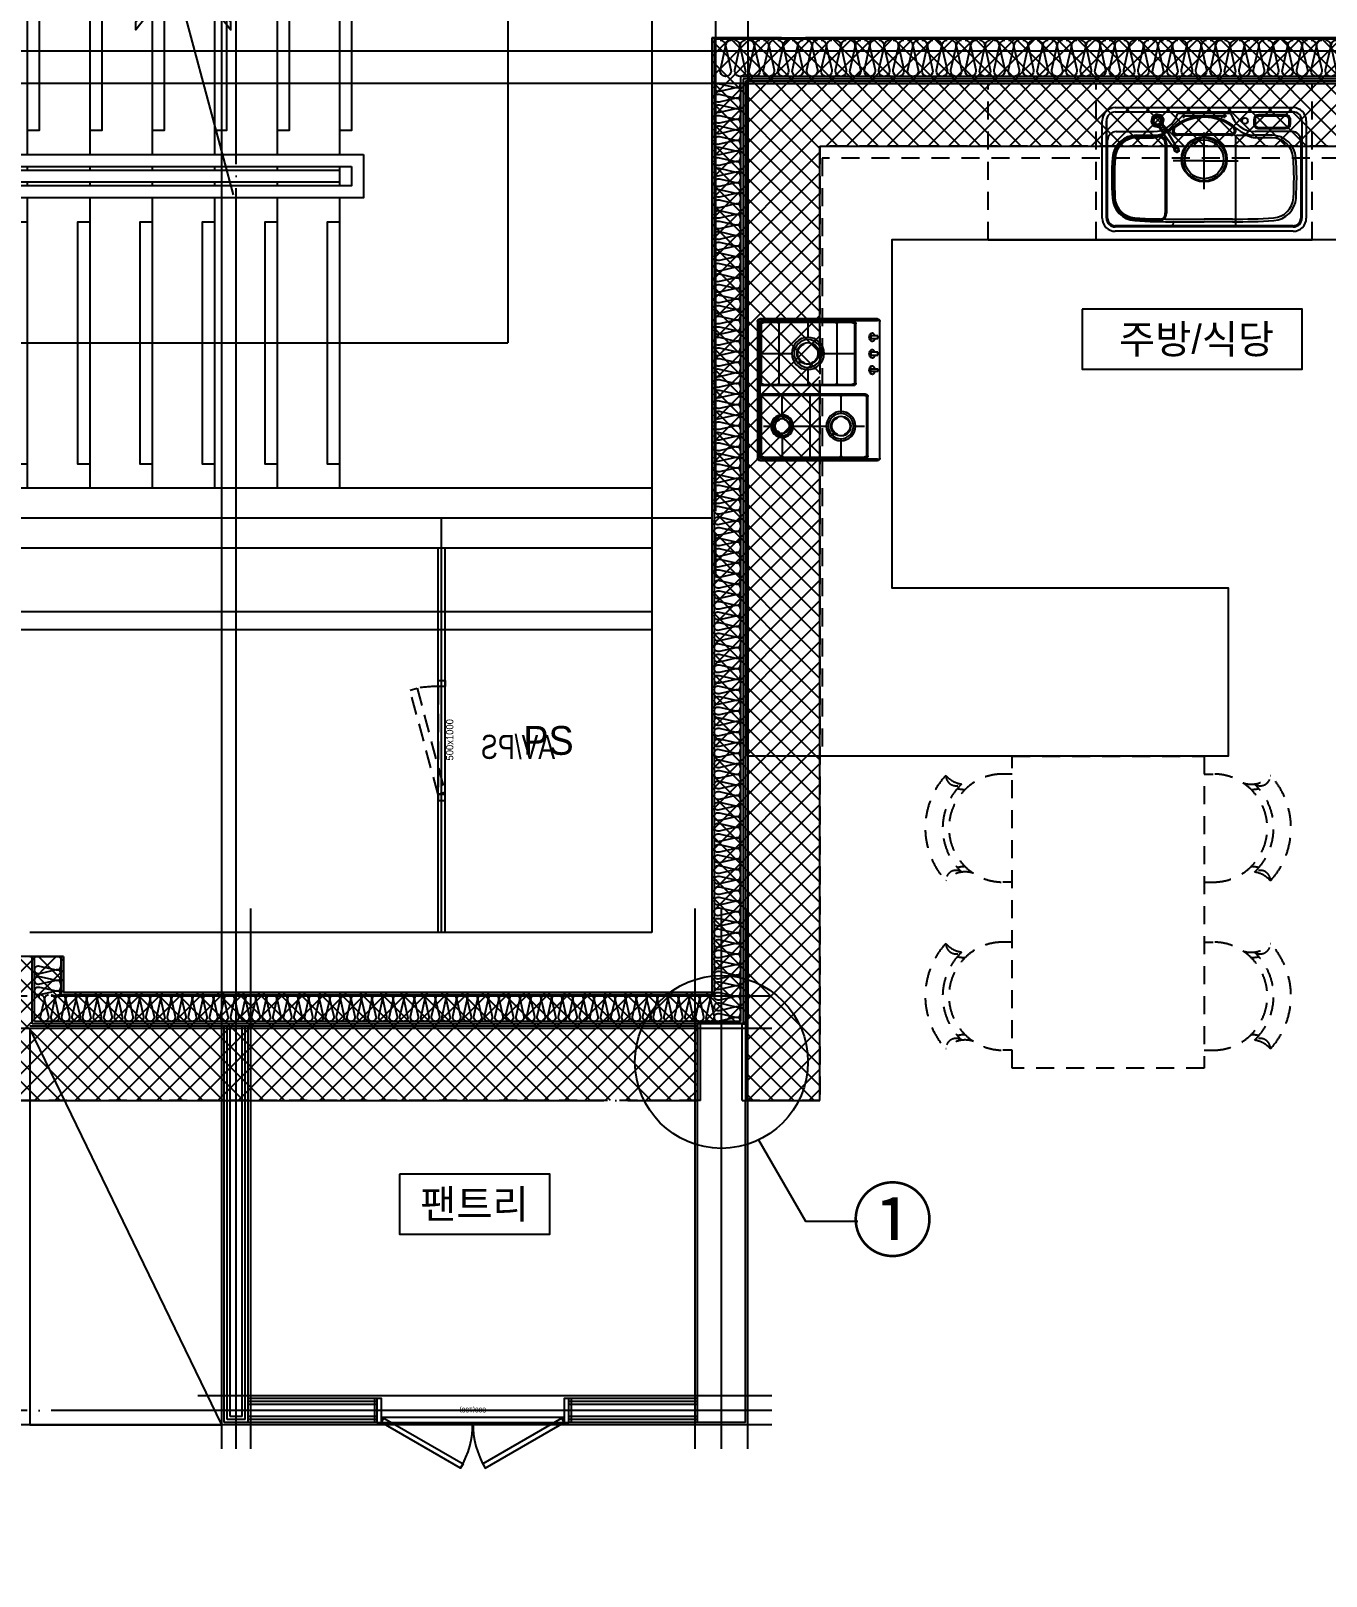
# Model space of a CAD drawing. Header units: millimetres. Extents: x -24416 to 92204, y -190080 to 23760.
# Drawn here: x 58777 to 64170, y -61474 to -55039 of the extents above; entities that cross this region are included whole.
import ezdxf
from ezdxf.enums import TextEntityAlignment as Align
from ezdxf.xclip import XClip

# ---------------------------------------------------------------- set-up
doc = ezdxf.new("R2010")
doc.units = ezdxf.units.MM
doc.header["$LTSCALE"] = 50
doc.header["$XCLIPFRAME"] = 0
for name, pattern in [('-HID', [2.5, 1.5, -1]), ('AUDIT_D_220706163347-0', [0]), ('CEN', [62, 60, -1, 0, -1]), ('HD', [2.5, 1.5, -1]), ('HID', [2.5, 1.5, -1]), ('U-84B(확장)$0$HD', [2.5, 1.5, -1]), ('xr-101_102동-2F$0$HID', [2.3, 1.5, -0.8])]:
    doc.linetypes.add(name, pattern=pattern)
doc.layers.get('defpoints').update_dxf_attribs({"color": 139})
for name, color, linetype in [('A-STEEL', 4, 'Continuous'), ('AA-XXXX-TEXT#LEV', 3, 'Continuous'), ('AA-단열-바닥-욕실', 30, 'Continuous'), ('ARDM', 7, 'Continuous'), ('CEN_CON', 1, 'CEN'), ('CEN_WALL', 12, 'CEN'), ('CONC', 2, 'Continuous'), ('dan1', 7, 'HID'), ('DOOR', 4, 'Continuous'), ('F-FUR-설치', 6, 'Continuous'), ('FUR', 4, 'Continuous'), ('FUR_가구', 8, 'HD'), ('FUR_가전', 8, 'HID'), ('HAT', 9, 'Continuous'), ('INS', 252, 'Continuous'), ('ROM', 7, 'AUDIT_D_220706163347-0'), ('STAIR', 4, 'Continuous'), ('TEXT', 3, 'Continuous'), ('U-84B(확장)$0$FUR_가구', 8, 'U-84B(확장)$0$HD'), ('WAL_DRY', 7, 'Continuous'), ('xr-101_102동-2F$0$AA-DWXM-DOOR(PS점검구)', 4, 'xr-101_102동-2F$0$HID'), ('논슬립', 251, 'Continuous'), ('실명', 3, 'AUDIT_D_220706163347-0'), ('실명박스', 7, 'AUDIT_D_220706163347-0')]:
    doc.layers.add(name, color=color, linetype=linetype)
for name, color, linetype, plot in [('AA-CEN', 1, 'CEN', False), ('AA-XXXX-MC', 153, 'AUDIT_D_220706163347-0', False), ('Def-PrintX', 147, 'Continuous', False), ('MC', 135, 'Continuous', False), ('X - 단위세대$0$0_임시', 134, 'Continuous', False), ('xr-101_102동-2F$0$DEFPOINT', 231, 'Continuous', False)]:
    doc.layers.add(name, color=color, linetype=linetype, plot=plot)
doc.styles.add('HAUD01', font='Dotum.ttf')
doc.styles.add('HAUD02', font='Dotum.ttf', dxfattribs={"width": 0.8})
doc.styles.add('xr-101_102동-2F$0$HAUD01', font='Dotum.ttf')
doc.styles.add('돋움', font='Dotum.ttf')

# ---------------------------------------------------------------- blocks, each defined once
blk = doc.blocks.new('insul1')
blk.add_lwpolyline([(0, 0, 0.480617), (0.146, 0.183), (0.004, 0.817, -1.249969), (0.296, 0.817), (0.154, 0.183, 0.480617), (0.3, 0, 0.480617)], format="xyb")
blk = doc.blocks.new('DOOR-800(100)')
at = {"layer": 'DOOR'}
for points in [[(359.1, 272.7), (349.1, 290), (20, 100), (30, 82.7)], [(440.9, 272.7), (450.9, 290), (780, 100), (770, 82.7)], [(20, 100), (0, 100), (0, 0), (20, 0)], [(780, 80), (780, 100), (20, 100), (20, 80)], [(800, 100), (780, 100), (780, 0), (800, 0)]]:
    blk.add_lwpolyline(points, close=True, dxfattribs=at)
for centre, start, end in [((20, 100), 0, 30), ((780, 100), 150, 180)]:
    blk.add_arc(centre, 380, start, end, dxfattribs=at)
at = {"layer": 'X - 단위세대$0$0_임시'}
for p, q in [((-10, 0), (-10, 100)), ((810, 0), (810, 100))]:
    blk.add_line(p, q, dxfattribs=at)
at = {"layer": 'X - 단위세대$0$0_임시', "style": 'HAUD02'}
blk.add_text('800(100)', height=20, dxfattribs=at).set_placement((400.3, 46.2), align=Align.MIDDLE)
blk = doc.blocks.new('U-84B(확장)$0$식탁-1300x800')
at = {"layer": 'U-84B(확장)$0$FUR_가구'}
for p, q in [((75, 800), (75, 837.8)), ((525, 800), (525, 837.8)), ((775, 800), (775, 837.8)), ((1225, 800), (1225, 837.8)), ((75, 0), (75, -37.8)), ((525, 0), (525, -37.8)), ((775, 0), (775, -37.8)), ((1225, 0), (1225, -37.8))]:
    blk.add_line(p, q, dxfattribs=at)
blk.add_lwpolyline([(0, 800), (1300, 800), (1300, 0), (0, 0)], close=True, dxfattribs=at)
for centre, radius, start, end in [((300, 837.8), 323.6, 47.30696, 132.69305), ((1000, 837.8), 323.6, 47.30695, 132.69304), ((300, 837.8), 225, 0, 180), ((81.5, 1033.2), 42.4, 325.90401, 91.17117), ((11.9, 995.4), 105.6, 341.08549, 49.44539), ((300, 837.8), 251.2, 43.09816, 136.90185), ((518.5, 1033.2), 42.4, 88.82884, 214.096), ((588.1, 995.4), 105.6, 130.55462, 198.91452), ((1000, 837.8), 225, 360, 180), ((781.5, 1033.2), 42.4, 325.904, 91.17116), ((711.9, 995.4), 105.6, 341.08548, 49.44538), ((1000, 837.8), 251.2, 43.09815, 136.90184), ((1218.5, 1033.2), 42.4, 88.82883, 214.09599), ((1288.1, 995.4), 105.6, 130.55461, 198.91451), ((11.9, 995.4), 127.4, 359.97038, 14.54806), ((588.1, 995.4), 127.4, 165.45195, 180.02963), ((711.9, 995.4), 127.4, 359.97037, 14.54805), ((1288.1, 995.4), 127.4, 165.45194, 180.02962), ((300, -37.8), 225, 180, 360), ((1000, -37.8), 225, 180, 0), ((11.9, -195.4), 105.6, 310.55461, 18.91451), ((588.1, -195.4), 105.6, 161.08548, 229.44538), ((711.9, -195.4), 105.6, 310.55462, 18.91452), ((1288.1, -195.4), 105.6, 161.08549, 229.44539), ((81.5, -233.2), 42.4, 268.82883, 34.09599), ((300, -37.8), 251.2, 223.09815, 316.90184), ((11.9, -195.4), 127.4, 345.45194, 0.02962), ((588.1, -195.4), 127.4, 179.97037, 194.54805), ((518.5, -233.2), 42.4, 145.904, 271.17116), ((781.5, -233.2), 42.4, 268.82884, 34.096), ((1000, -37.8), 251.2, 223.09816, 316.90185), ((711.9, -195.4), 127.4, 345.45195, 0.02963), ((1288.1, -195.4), 127.4, 179.97038, 194.54806), ((1218.5, -233.2), 42.4, 145.90401, 271.17117), ((300, -37.8), 323.6, 227.30695, 312.69304), ((1000, -37.8), 323.6, 227.30696, 312.69305)]:
    blk.add_arc(centre, radius, start, end, dxfattribs=at)
blk = doc.blocks.new('K-sink')
at = {"layer": 'FUR'}
for p, q in [((-370, -105), (370, -105)), ((-370, -123), (370, -123)), ((-108.2, -128), (108.2, -128)), ((-425, -565), (-425, -160)), ((-407, -160), (-407, -565)), ((-407, -565), (-407, -160)), ((-208.1, -150.2), (-210.6, -162.4)), ((-208.1, -150.2), (-210.6, -162.4)), ((-210.6, -162.4), (-203.8, -172.8)), ((-210.6, -162.4), (-203.8, -172.8)), ((-197.8, -143.4), (-208.1, -150.2)), ((-197.8, -143.4), (-208.1, -150.2)), ((-203.8, -172.8), (-191.6, -175.3)), ((-203.8, -172.8), (-191.6, -175.3)), ((-185.6, -145.9), (-197.8, -143.4)), ((-185.6, -145.9), (-197.8, -143.4)), ((-191.6, -175.3), (-181.2, -168.4)), ((-191.6, -175.3), (-181.2, -168.4)), ((-178.7, -156.2), (-185.6, -145.9)), ((-178.7, -156.2), (-185.6, -145.9)), ((-181.2, -168.4), (-178.7, -156.2)), ((-181.2, -168.4), (-178.7, -156.2)), ((206.6, -155.1), (206.6, -172.4)), ((339.1, -135.1), (226.6, -135.1)), ((226.6, -192.4), (339.1, -192.4)), ((359.1, -172.4), (359.1, -155.1)), ((407, -160), (407, -565)), ((425, -160), (425, -565)), ((-402, -565), (-402, -240)), ((-367, -205), (-211.7, -205)), ((-282.3, -220), (-192, -220)), ((-282.3, -220), (-211.7, -220)), ((-157, -255), (-157, -544.5)), ((130, -230), (130, -602)), ((140, -220), (211.7, -220)), ((367, -205), (211.7, -205)), ((282.3, -220), (211.7, -220)), ((402, -240), (402, -565)), ((135.3, -597), (-370, -597)), ((370, -602), (-370, -602)), ((370, -620), (-370, -620)), ((-129.7, -584.6), (-130.3, -592.4)), ((-118, -580), (0, -580)), ((118, -580), (0, -580)), ((129.7, -584.6), (130.3, -592.4)), ((370, -597), (135.3, -597))]:
    blk.add_line(p, q, dxfattribs=at)
at = {"layer": 'FUR', "ltscale": 0.6}
for p, q in [((-217.1, -144.2), (-221.2, -164.5)), ((-221.2, -164.5), (-209.8, -181.7)), ((-199.9, -132.8), (-217.1, -144.2)), ((-209.8, -181.7), (-189.5, -185.9)), ((-179.6, -136.9), (-199.9, -132.8)), ((-191.6, -175.3), (-169.5, -208.6)), ((-189.5, -185.9), (-172.2, -174.4)), ((-168.1, -154.1), (-179.6, -136.9)), ((-172.2, -174.4), (-168.1, -154.1))]:
    blk.add_line(p, q, dxfattribs=at)
at = {"layer": 'FUR', "color": 199, "ltscale": 0.5}
for p, q in [((-122.6, -189.3), (-120.6, -186.7)), ((122.6, -189.3), (120.3, -186.5)), ((211.6, -155.1), (211.6, -172.4)), ((339.1, -140.1), (226.6, -140.1)), ((226.6, -187.4), (339.1, -187.4)), ((354.1, -172.4), (354.1, -155.1)), ((-282.3, -226), (-192, -226)), ((-162, -256), (-162, -543.5)), ((110.6, -215), (-110.6, -215)), ((282.3, -231), (211.7, -231)), ((-118, -569), (0, -569)), ((118, -569), (0, -569))]:
    blk.add_line(p, q, dxfattribs=at)
at = {"layer": 'FUR', "color": 199}
for p, q in [((-76.6, -140), (-93.4, -140)), ((87.5, -140), (-87.5, -140)), ((-85, -148.4), (-85, -131.6)), ((93.4, -140), (76.6, -140)), ((85, -148.4), (85, -131.6)), ((-282.3, -231), (-211.7, -231)), ((0, -445), (0, -208.5)), ((0, -326.8), (-129.1, -326.8)), ((0, -326.8), (140.9, -326.8))]:
    blk.add_line(p, q, dxfattribs=at)
at = {"layer": 'FUR', "ltscale": 0.5}
blk.add_line((110.6, -220), (-110.6, -220), dxfattribs=at)
at = {"layer": 'FUR', "color": 199}
for centre, radius in [((-195.2, -158.9), 21.9), ((-85, -140), 2.5), ((85, -140), 2.5), ((0, -320), 90), ((0, -320), 81)]:
    blk.add_circle(centre, radius, dxfattribs=at)
at = {"layer": 'FUR'}
for centre, radius in [((169.6, -160), 12.2), ((0, -320), 94.5)]:
    blk.add_circle(centre, radius, dxfattribs=at)
for centre, radius, start, end in [((-370, -160), 55, 90, 180), ((-370, -160), 37, 90, 180), ((-108.2, -131), 3, 90, 163.31935), ((108.2, -131), 3, 16.68065, 90), ((370, -160), 55, 0, 90), ((370, -160), 37, 0, 90), ((-211.7, -100), 105, 270, 343.31935), ((-211.7, -100), 120, 270, 311.40962), ((0, -340), 200, 90, 131.40962), ((0, -340), 200, 48.59038, 90), ((211.7, -100), 105, 196.68065, 270), ((211.7, -100), 120, 228.59038, 270), ((226.6, -155.1), 20, 90, 180), ((226.6, -172.4), 20, 180, 270), ((339.1, -155.1), 20, 360, 90), ((339.1, -172.4), 20, 270, 0), ((-367, -240), 35, 90, 180), ((-282.3, -320), 100, 90, 176.17745), ((-192, -255), 35, 0, 90), ((140, -230), 10, 90.02498, 180), ((282.3, -320), 100, 3.82255, 90), ((367, -240), 35, 0, 90), ((914.2, -400), 1299.2, 176.17512, 183.59876), ((-915, -400), 1300, 356.40356, 3.82255), ((-282.6, -475.3), 100, 183.59644, 266.1102), ((282.6, -475.3), 100, 273.8898, 356.40356), ((-370, -565), 55, 180, 270), ((-370, -565), 37, 180, 270), ((-370, -565), 32, 180, 270), ((-140.2, 1619.9), 2200, 266.1102, 270.57759), ((-192, -544.5), 35, 268.62723, 0), ((140.2, 1619.9), 2200, 269.42241, 273.8898), ((370, -565), 32, 270, 0), ((370, -565), 37, 270, 0), ((370, -565), 55, 270, 0), ((-135.3, -592), 5, 270, 355), ((-124.7, -585.1), 5, 90.40284, 175), ((140.2, 1619.9), 2200, 269.42241, 269.59716), ((124.7, -585.1), 5, 5, 89.59716), ((138.7, -588.4), 8.66, 181.05594, 263.17769), ((135.3, -592), 5, 185, 270)]:
    blk.add_arc(centre, radius, start, end, dxfattribs=at)
at = {"layer": 'FUR', "ltscale": 0.5}
for centre, start, end in [((-112.1, -200.1), 134.24852, 274.39442), ((112.1, -200.1), 265.60558, 45.75148)]:
    blk.add_arc(centre, 20, start, end, dxfattribs=at)
at = {"layer": 'FUR', "color": 199, "ltscale": 0.5}
for centre, radius, start, end in [((-112.1, -200.1), 15, 134.24852, 274.39442), ((0, -340), 195, 90, 128.18582), ((0, -340), 195, 51.92602, 90), ((112.1, -200.1), 15, 265.60558, 45.75148), ((226.6, -155.1), 15, 90, 180), ((226.6, -172.4), 15, 180, 270), ((339.1, -155.1), 15, 0, 90), ((339.1, -172.4), 15, 270, 0), ((-282.3, -320), 94, 90, 176.17745), ((-192, -256), 30, 0, 90), ((222.9, -131.6), 100, 228.77437, 263.51916), ((282.3, -320), 89, 3.82255, 90), ((915, -400), 1294, 176.17745, 183.59644), ((-915, -400), 1289, 356.40356, 3.82255), ((-282.6, -475.3), 94, 183.59644, 266.1102), ((282.6, -475.3), 89, 273.8898, 356.40356), ((-140.2, 1619.9), 2194, 266.1102, 268.6266), ((-192, -543.5), 30, 268.6266, 0), ((140.2, 1619.9), 2189, 269.42241, 273.8898)]:
    blk.add_arc(centre, radius, start, end, dxfattribs=at)
at = {"layer": 'FUR', "color": 199}
for centre, radius, start, end in [((-282.3, -320), 89, 90, 176.17745), ((-222.9, -131.6), 100, 276.48084, 311.22563), ((914.2, -400), 1288.2, 176.17512, 183.59876), ((-282.6, -475.3), 89, 183.59644, 266.1102), ((-140.2, 1619.9), 2189, 266.1102, 270.57759)]:
    blk.add_arc(centre, radius, start, end, dxfattribs=at)
at = {"layer": 'FUR', "ltscale": 0.6}
for points in [[(-221.2, -164.5), (-210.6, -162.4), (-208.1, -150.2), (-217.1, -144.2)], [(-209.8, -181.7), (-203.8, -172.8), (-210.6, -162.4), (-221.2, -164.5)], [(-217.1, -144.2), (-199.9, -132.8), (-197.8, -143.4), (-208.1, -150.2)], [(-209.8, -181.7), (-189.5, -185.9), (-191.6, -175.3), (-203.8, -172.8)], [(-199.9, -132.8), (-197.8, -143.4), (-185.6, -145.9), (-179.6, -136.9)], [(-184, -194.2), (-189.5, -185.9), (-191.6, -175.3), (-184, -194.2)], [(-191.6, -175.3), (-169.5, -208.6), (-191.6, -175.3)], [(-179.6, -136.9), (-185.6, -145.9), (-178.7, -156.2), (-168.1, -154.1)], [(-172.2, -174.4), (-168.1, -154.1), (-178.7, -156.2), (-181.2, -168.4)], [(-172.2, -174.4), (-166.7, -182.8), (-166.7, -182.8), (-181.2, -168.4)], [(-159.1, -201.7), (-181.2, -168.4), (-181.2, -168.4), (-159.1, -201.7)], [(-124.5, -274.7), (-124.5, -274.7), (-184, -194.2)], [(-115.8, -269), (-115.3, -268.8), (-124.9, -275.1), (-124.5, -274.7)], [(-115.1, -273.3), (-115.8, -269), (-124.5, -274.7), (-120.8, -277.1)], [(-124.2, -286.5), (-120.4, -284), (-114.2, -287.1), (-113.9, -291.7)], [(-104.4, -285.4), (-113.9, -291.7), (-114.2, -287.1), (-108.5, -283.3)], [(-105.1, -273.9), (-108.9, -276.4), (-108.5, -283.3), (-104.4, -285.4)]]:
    blk.add_3dface(points, dxfattribs=at)
at = {"layer": 'FUR', "ltscale": 0.6, "invisible_edges": 8}
for points in [[(-191.6, -175.3), (-203.8, -172.8), (-210.6, -162.4), (-208.1, -150.2)], [(-197.8, -143.4), (-185.6, -145.9), (-178.7, -156.2), (-181.2, -168.4)], [(-124.9, -275.1), (-124.5, -274.7), (-124.5, -274.7), (-120.8, -277.1)], [(-120.8, -277.1), (-120.4, -284), (-124.2, -286.5), (-124.9, -275.1)], [(-120.4, -284), (-120.8, -277.1), (-115.1, -273.3), (-108.9, -276.4)], [(-108.9, -276.4), (-108.5, -283.3), (-114.2, -287.1), (-120.4, -284)], [(-108.9, -276.4), (-105.1, -273.9), (-115.3, -268.8), (-115.8, -269)], [(-115.8, -269), (-115.8, -269), (-115.1, -273.3), (-108.9, -276.4)]]:
    blk.add_3dface(points, dxfattribs=at)
at = {"layer": 'FUR', "invisible_edges": 10}
blk.add_3dface([(-208.1, -150.2), (-197.8, -143.4), (-181.2, -168.4), (-191.6, -175.3)], dxfattribs=at)
at = {"layer": 'FUR'}
for points in [[(-189.5, -185.9), (-191.6, -175.3), (-181.2, -168.4), (-172.2, -174.4)], [(-166.7, -182.8), (-181.2, -168.4), (-191.6, -175.3), (-184, -194.2)], [(-181.2, -168.4), (-191.6, -175.3), (-169.5, -208.6), (-159.1, -201.7)], [(-169.5, -208.6), (-159.1, -201.7), (-181.2, -168.4), (-191.6, -175.3)], [(-172.2, -174.4), (-166.7, -182.8), (-184, -194.2), (-189.5, -185.9)], [(-184, -194.2), (-166.7, -182.8), (-115.8, -269), (-124.5, -274.7)], [(-115.8, -269), (-166.7, -182.8), (-184, -194.2), (-124.5, -274.7)], [(-115.8, -269), (-115.8, -269), (-166.7, -182.8)]]:
    blk.add_3dface(points, dxfattribs=at)
blk = doc.blocks.new('싱크')
at = {"layer": 'defpoints'}
for p, q in [((-18.3, 0), (-18.3, 1350)), ((631.7, 0), (631.7, 1350))]:
    blk.add_line(p, q, dxfattribs=at)
at = {"layer": 'defpoints', "linetype": '-HID'}
for p, q in [((631.7, 1350), (-18.3, 1350)), ((631.7, 450), (-18.3, 450)), ((631.7, 0), (-18.3, 0))]:
    blk.add_line(p, q, dxfattribs=at)
at = {"layer": 'FUR_가전', "rotation": 90}
blk.add_blockref('K-sink', (-23.3, 900), dxfattribs=at)
blk = doc.blocks.new('쿡탑')
at = {"layer": 'FUR'}
for p, q in [((460711, 189095.4), (460711, 189585.4)), ((460712, 189582.4), (460712, 189318.9)), ((460719, 189103.9), (460719, 189577.4)), ((460721, 189595.4), (461291, 189595.4)), ((460721, 189195.4), (460721, 189575.4)), ((460722, 189592.4), (461290, 189592.4)), ((460726, 189267.1), (460726, 189570.4)), ((460729, 189587.4), (461283, 189587.4)), ((460731, 189585.4), (461281, 189585.4)), ((460736, 189580.4), (460973.5, 189580.4)), ((460854.8, 189580.4), (460854.8, 189452.6)), ((460983.5, 189570.4), (460983.5, 189508.6)), ((460988.5, 189195.4), (460988.5, 189575.4)), ((461023.5, 189145.4), (461023.5, 189575.4)), ((461028.5, 189570.4), (461028.5, 189495.4)), ((461038.5, 189580.4), (461276, 189580.4)), ((461157.3, 189570.4), (461157.3, 189532.9)), ((461286, 189570.4), (461286, 189150.4)), ((461291, 189575.4), (461291, 189145.4)), ((461293, 189577.4), (461293, 189103.9)), ((461300, 189582.4), (461300, 189338.9)), ((461301, 189585.4), (461301, 189095.4)), ((460728, 189508.6), (460726, 189508.6)), ((460728, 189503.6), (460726, 189503.6)), ((460730.3, 189506.1), (460979.2, 189506.1)), ((460981.6, 189508.6), (460983.5, 189508.6)), ((460981.6, 189503.6), (460983.5, 189503.6)), ((460983.5, 189503.6), (460983.5, 189267.1)), ((461030.5, 189495.4), (461028.5, 189495.4)), ((461028.5, 189490.4), (461028.5, 189250.4)), ((461030.5, 189490.4), (461028.5, 189490.4)), ((461117.2, 189492.9), (461032.9, 189492.9)), ((461157.3, 189452.8), (461157.3, 189300.1)), ((461197.3, 189492.9), (461281.7, 189492.9)), ((461284.1, 189495.4), (461286, 189495.4)), ((461284.1, 189490.4), (461286, 189490.4)), ((460726, 189385.4), (460787.6, 189385.4)), ((460922, 189385.4), (460983.5, 189385.4)), ((461286, 189376.5), (461028.5, 189376.5)), ((460714, 189156.9), (460712, 189318.9)), ((460854.8, 189318.1), (460854.8, 189190.4)), ((461298, 189156.9), (461300, 189338.9)), ((460728, 189267.1), (460726, 189267.1)), ((460726, 189200.4), (460726, 189262.1)), ((460728, 189262.1), (460726, 189262.1)), ((460730.3, 189264.6), (460979.2, 189264.6)), ((460981.6, 189267.1), (460983.5, 189267.1)), ((460981.6, 189262.1), (460983.5, 189262.1)), ((460983.5, 189262.1), (460983.5, 189200.4)), ((461030.5, 189250.4), (461028.5, 189250.4)), ((461028.5, 189245.4), (461028.5, 189150.4)), ((461030.5, 189245.4), (461028.5, 189245.4)), ((461032.8, 189247.9), (461105, 189247.9)), ((461209.6, 189247.9), (461281.7, 189247.9)), ((461284.1, 189250.4), (461286, 189250.4)), ((461284.1, 189245.4), (461286, 189245.4)), ((460978.5, 189185.4), (460731, 189185.4)), ((460973.5, 189190.4), (460736, 189190.4)), ((461157.3, 189195.6), (461157.3, 189150.4)), ((460714, 189156.9), (460714, 189095.4)), ((460770.5, 189113.9), (460780.7, 189104.7)), ((460770.5, 189113.9), (460780.7, 189104.7)), ((460780.9, 189123.2), (460792.2, 189123.2)), ((460780.9, 189094.2), (460780.9, 189123.2)), ((460780.9, 189123.2), (460792.2, 189123.2)), ((460780.9, 189094.2), (460780.9, 189123.2)), ((460792.2, 189123.2), (460792.2, 189094.2)), ((460792.2, 189123.2), (460792.2, 189094.2)), ((460803.4, 189113.7), (460792.2, 189104.5)), ((460803.4, 189113.7), (460792.2, 189104.5)), ((460839.4, 189113.9), (460849.6, 189104.7)), ((460839.4, 189113.9), (460849.6, 189104.7)), ((460839.4, 189113.9), (460849.6, 189104.7)), ((460839.4, 189113.9), (460849.6, 189104.7)), ((460839.4, 189113.9), (460849.6, 189104.7)), ((460839.4, 189113.9), (460849.6, 189104.7)), ((460839.4, 189113.9), (460849.6, 189104.7)), ((460839.4, 189113.9), (460849.6, 189104.7)), ((460849.9, 189123.1), (460861.2, 189123.1)), ((460849.9, 189094.2), (460849.9, 189123.1)), ((460849.9, 189123.1), (460861.2, 189123.1)), ((460849.9, 189094.2), (460849.9, 189123.1)), ((460849.9, 189123.1), (460861.2, 189123.1)), ((460849.9, 189094.2), (460849.9, 189123.1)), ((460849.9, 189123.1), (460861.2, 189123.1)), ((460849.9, 189094.2), (460849.9, 189123.1)), ((460849.9, 189123.1), (460861.2, 189123.1)), ((460849.9, 189094.2), (460849.9, 189123.1)), ((460849.9, 189123.1), (460861.2, 189123.1)), ((460849.9, 189094.2), (460849.9, 189123.1)), ((460849.9, 189123.1), (460861.2, 189123.1)), ((460849.9, 189094.2), (460849.9, 189123.1)), ((460849.9, 189123.1), (460861.2, 189123.1)), ((460849.9, 189094.2), (460849.9, 189123.1)), ((460872.3, 189113.7), (460861.1, 189104.5)), ((460872.3, 189113.7), (460861.1, 189104.5)), ((460872.3, 189113.7), (460861.1, 189104.5)), ((460872.3, 189113.7), (460861.1, 189104.5)), ((460872.3, 189113.7), (460861.1, 189104.5)), ((460872.3, 189113.7), (460861.1, 189104.5)), ((460872.3, 189113.7), (460861.1, 189104.5)), ((460872.3, 189113.7), (460861.1, 189104.5)), ((460861.2, 189123.1), (460861.2, 189094.2)), ((460861.2, 189123.1), (460861.2, 189094.2)), ((460861.2, 189123.1), (460861.2, 189094.2)), ((460861.2, 189123.1), (460861.2, 189094.2)), ((460861.2, 189123.1), (460861.2, 189094.2)), ((460861.2, 189123.1), (460861.2, 189094.2)), ((460861.2, 189123.1), (460861.2, 189094.2)), ((460861.2, 189123.1), (460861.2, 189094.2)), ((460907.3, 189113.7), (460918.4, 189104.5)), ((460907.3, 189113.7), (460918.4, 189104.5)), ((460907.3, 189113.7), (460918.4, 189104.5)), ((460907.3, 189113.7), (460918.4, 189104.5)), ((460907.3, 189113.7), (460918.4, 189104.5)), ((460907.3, 189113.7), (460918.4, 189104.5)), ((460907.3, 189113.7), (460918.4, 189104.5)), ((460907.3, 189113.7), (460918.4, 189104.5)), ((460929.7, 189123.1), (460918.4, 189123.1)), ((460918.4, 189123.1), (460918.4, 189094.2)), ((460929.7, 189123.1), (460918.4, 189123.1)), ((460918.4, 189123.1), (460918.4, 189094.2)), ((460929.7, 189123.1), (460918.4, 189123.1)), ((460918.4, 189123.1), (460918.4, 189094.2)), ((460929.7, 189123.1), (460918.4, 189123.1)), ((460918.4, 189123.1), (460918.4, 189094.2)), ((460929.7, 189123.1), (460918.4, 189123.1)), ((460918.4, 189123.1), (460918.4, 189094.2)), ((460929.7, 189123.1), (460918.4, 189123.1)), ((460918.4, 189123.1), (460918.4, 189094.2)), ((460929.7, 189123.1), (460918.4, 189123.1)), ((460918.4, 189123.1), (460918.4, 189094.2)), ((460929.7, 189123.1), (460918.4, 189123.1)), ((460918.4, 189123.1), (460918.4, 189094.2)), ((460929.7, 189094.2), (460929.7, 189123.1)), ((460929.7, 189094.2), (460929.7, 189123.1)), ((460929.7, 189094.2), (460929.7, 189123.1)), ((460929.7, 189094.2), (460929.7, 189123.1)), ((460929.7, 189094.2), (460929.7, 189123.1)), ((460929.7, 189094.2), (460929.7, 189123.1)), ((460929.7, 189094.2), (460929.7, 189123.1)), ((460929.7, 189094.2), (460929.7, 189123.1)), ((460940.2, 189113.9), (460930, 189104.7)), ((460940.2, 189113.9), (460930, 189104.7)), ((460940.2, 189113.9), (460930, 189104.7)), ((460940.2, 189113.9), (460930, 189104.7)), ((460940.2, 189113.9), (460930, 189104.7)), ((460940.2, 189113.9), (460930, 189104.7)), ((460940.2, 189113.9), (460930, 189104.7)), ((460940.2, 189113.9), (460930, 189104.7)), ((461281, 189135.4), (461033.5, 189135.4)), ((461276, 189140.4), (461038.5, 189140.4)), ((461298, 189156.9), (461298, 189095.4)), ((461291, 189085.4), (460721, 189085.4)), ((460792.2, 189094.2), (460780.9, 189094.2)), ((460792.2, 189094.2), (460780.9, 189094.2)), ((460861.2, 189094.2), (460849.9, 189094.2)), ((460861.2, 189094.2), (460849.9, 189094.2)), ((460861.2, 189094.2), (460849.9, 189094.2)), ((460861.2, 189094.2), (460849.9, 189094.2)), ((460861.2, 189094.2), (460849.9, 189094.2)), ((460861.2, 189094.2), (460849.9, 189094.2)), ((460861.2, 189094.2), (460849.9, 189094.2)), ((460861.2, 189094.2), (460849.9, 189094.2)), ((460918.4, 189094.2), (460929.7, 189094.2)), ((460918.4, 189094.2), (460929.7, 189094.2)), ((460918.4, 189094.2), (460929.7, 189094.2)), ((460918.4, 189094.2), (460929.7, 189094.2)), ((460918.4, 189094.2), (460929.7, 189094.2)), ((460918.4, 189094.2), (460929.7, 189094.2)), ((460918.4, 189094.2), (460929.7, 189094.2)), ((460918.4, 189094.2), (460929.7, 189094.2))]:
    blk.add_line(p, q, dxfattribs=at)
for centre, radius in [((461157.3, 189492.9), 46.7), ((461157.3, 189492.9), 40), ((460854.8, 189385.4), 67.2), ((460854.8, 189385.4), 57.7), ((461157.3, 189247.9), 60.9), ((461157.3, 189247.9), 52.3)]:
    blk.add_circle(centre, radius, dxfattribs=at)
for centre, radius, start, end in [((460721, 189585.4), 10, 90, 180), ((460722, 189582.4), 10, 90, 180), ((460729, 189577.4), 10, 90, 180), ((460731, 189575.4), 10, 90, 180), ((460736, 189570.4), 10, 90, 180), ((460973.5, 189570.4), 10, 0, 90), ((460978.5, 189575.4), 10, 0, 90), ((461033.5, 189575.4), 10, 90, 180), ((461038.5, 189570.4), 10, 90, 180), ((461276, 189570.4), 10, 0, 90), ((461281, 189575.4), 10, 0, 90), ((461283, 189577.4), 10, 0, 90), ((461290, 189582.4), 10, 0, 90), ((461291, 189585.4), 10, 0, 90), ((460727.8, 189506.1), 2.51, 274.24151, 85.75849), ((460981.7, 189506.1), 2.51, 94.24151, 265.75849), ((461157.3, 189492.9), 31.4, 46.33785, 40.71939), ((461157.9, 189550.4), 55.6, 237.23015, 237.66153), ((461129, 189504.7), 1.53, 237.66153, 337.21808), ((461157.3, 189492.9), 29.2, 21.5687, 157.21808), ((461185.8, 189504.1), 1.53, 201.5687, 301.12525), ((461157.9, 189550.4), 55.6, 301.12525, 301.55664), ((461030.3, 189492.9), 2.51, 274.24151, 85.75849), ((461156.1, 189435.2), 55.6, 120.49991, 120.93946), ((461128.7, 189481.7), 1.53, 21.25781, 120.49991), ((461157.3, 189492.9), 29.2, 201.25781, 336.40541), ((461185.4, 189480.6), 1.53, 57.1633, 156.40541), ((461156.1, 189435.2), 55.6, 56.72375, 57.1633), ((461284.2, 189492.9), 2.51, 94.24151, 265.75849), ((460854.8, 189385.4), 45.2, 46.33785, 40.71939), ((460853.1, 189302.3), 80, 120.49991, 120.93946), ((460855.7, 189468.2), 80, 237.23015, 237.66153), ((460813.6, 189369.3), 2.21, 21.25781, 120.49991), ((460814, 189402.5), 2.21, 237.66153, 337.21808), ((460854.8, 189385.4), 42, 201.25781, 336.40541), ((460854.8, 189385.4), 42, 21.5687, 157.21808), ((460895.3, 189367.7), 2.21, 57.1633, 156.40541), ((460895.9, 189401.6), 2.21, 201.5687, 301.12525), ((460853.1, 189302.3), 80, 56.72375, 57.1633), ((460855.7, 189468.2), 80, 301.12525, 301.55664), ((460727.8, 189264.6), 2.51, 274.24151, 85.75849), ((460981.7, 189264.6), 2.51, 94.24151, 265.75849), ((461030.3, 189247.9), 2.51, 274.24151, 85.75849), ((461157.3, 189247.9), 41, 46.33785, 40.71939), ((461158.1, 189323), 72.6, 237.23015, 237.66153), ((461120.3, 189263.4), 2, 237.66153, 337.21808), ((461157.3, 189247.9), 38.1, 21.5687, 157.21808), ((461194.5, 189262.6), 2, 201.5687, 301.12525), ((461158.1, 189323), 72.6, 301.12525, 301.55664), ((461284.2, 189247.9), 2.51, 94.24151, 265.75849), ((460731, 189195.4), 10, 180, 270), ((460736, 189200.4), 10, 180, 270), ((460973.5, 189200.4), 10, 270, 0), ((460978.5, 189195.4), 10, 270, 0), ((461155.7, 189172.5), 72.6, 120.49991, 120.93946), ((461119.9, 189233.3), 2, 21.25781, 120.49991), ((461157.3, 189247.9), 38.1, 201.25781, 336.40541), ((461194, 189231.8), 2, 57.1633, 156.40541), ((461155.7, 189172.5), 72.6, 56.72375, 57.1633), ((460773.8, 189117.6), 5, 148.53566, 228.04706), ((460773.8, 189117.6), 5, 148.53566, 228.04706), ((460776.4, 189115.1), 8.47, 57.30133, 148.17684), ((460776.4, 189115.1), 8.47, 57.30133, 148.17684), ((460787, 189109.6), 20.4, 31.25646, 148.53566), ((460787, 189109.6), 20.4, 31.25646, 148.53566), ((460796.9, 189113.5), 9.86, 34.72293, 117.60774), ((460796.9, 189113.5), 9.86, 34.72293, 117.60774), ((460800.2, 189117.6), 5, 309.45948, 31.25646), ((460800.2, 189117.6), 5, 309.45948, 31.25646), ((460842.8, 189117.6), 5, 148.53566, 228.04706), ((460842.8, 189117.6), 5, 148.53566, 228.04706), ((460842.8, 189117.6), 5, 148.53566, 228.04706), ((460842.8, 189117.6), 5, 148.53566, 228.04706), ((460842.8, 189117.6), 5, 148.53566, 228.04706), ((460842.8, 189117.6), 5, 148.53566, 228.04706), ((460842.8, 189117.6), 5, 148.53566, 228.04706), ((460842.8, 189117.6), 5, 148.53566, 228.04706), ((460845.3, 189115), 8.47, 57.30133, 148.17684), ((460845.3, 189115), 8.47, 57.30133, 148.17684), ((460845.3, 189115), 8.47, 57.30133, 148.17684), ((460845.3, 189115), 8.47, 57.30133, 148.17684), ((460845.3, 189115), 8.47, 57.30133, 148.17684), ((460845.3, 189115), 8.47, 57.30133, 148.17684), ((460845.3, 189115), 8.47, 57.30133, 148.17684), ((460845.3, 189115), 8.47, 57.30133, 148.17684), ((460855.9, 189109.5), 20.4, 31.25646, 148.53566), ((460855.9, 189109.5), 20.4, 31.25646, 148.53566), ((460855.9, 189109.5), 20.4, 31.25646, 148.53566), ((460855.9, 189109.5), 20.4, 31.25646, 148.53566), ((460855.9, 189109.5), 20.4, 31.25646, 148.53566), ((460855.9, 189109.5), 20.4, 31.25646, 148.53566), ((460855.9, 189109.5), 20.4, 31.25646, 148.53566), ((460855.9, 189109.5), 20.4, 31.25646, 148.53566), ((460865.8, 189113.4), 9.86, 34.72293, 117.60774), ((460865.8, 189113.4), 9.86, 34.72293, 117.60774), ((460865.8, 189113.4), 9.86, 34.72293, 117.60774), ((460865.8, 189113.4), 9.86, 34.72293, 117.60774), ((460865.8, 189113.4), 9.86, 34.72293, 117.60774), ((460865.8, 189113.4), 9.86, 34.72293, 117.60774), ((460865.8, 189113.4), 9.86, 34.72293, 117.60774), ((460865.8, 189113.4), 9.86, 34.72293, 117.60774), ((460869.1, 189117.5), 5, 309.45948, 31.25646), ((460869.1, 189117.5), 5, 309.45948, 31.25646), ((460869.1, 189117.5), 5, 309.45948, 31.25646), ((460869.1, 189117.5), 5, 309.45948, 31.25646), ((460869.1, 189117.5), 5, 309.45948, 31.25646), ((460869.1, 189117.5), 5, 309.45948, 31.25646), ((460869.1, 189117.5), 5, 309.45948, 31.25646), ((460869.1, 189117.5), 5, 309.45948, 31.25646), ((460910.5, 189117.5), 5, 148.74354, 230.54052), ((460910.5, 189117.5), 5, 148.74354, 230.54052), ((460910.5, 189117.5), 5, 148.74354, 230.54052), ((460910.5, 189117.5), 5, 148.74354, 230.54052), ((460910.5, 189117.5), 5, 148.74354, 230.54052), ((460910.5, 189117.5), 5, 148.74354, 230.54052), ((460910.5, 189117.5), 5, 148.74354, 230.54052), ((460910.5, 189117.5), 5, 148.74354, 230.54052), ((460913.8, 189113.4), 9.86, 62.39226, 145.27707), ((460913.8, 189113.4), 9.86, 62.39226, 145.27707), ((460913.8, 189113.4), 9.86, 62.39226, 145.27707), ((460913.8, 189113.4), 9.86, 62.39226, 145.27707), ((460913.8, 189113.4), 9.86, 62.39226, 145.27707), ((460913.8, 189113.4), 9.86, 62.39226, 145.27707), ((460913.8, 189113.4), 9.86, 62.39226, 145.27707), ((460913.8, 189113.4), 9.86, 62.39226, 145.27707), ((460923.6, 189109.5), 20.4, 31.46434, 148.74354), ((460923.6, 189109.5), 20.4, 31.46434, 148.74354), ((460923.6, 189109.5), 20.4, 31.46434, 148.74354), ((460923.6, 189109.5), 20.4, 31.46434, 148.74354), ((460923.6, 189109.5), 20.4, 31.46434, 148.74354), ((460923.6, 189109.5), 20.4, 31.46434, 148.74354), ((460923.6, 189109.5), 20.4, 31.46434, 148.74354), ((460923.6, 189109.5), 20.4, 31.46434, 148.74354), ((460934.2, 189115), 8.47, 31.82316, 122.69867), ((460934.2, 189115), 8.47, 31.82316, 122.69867), ((460934.2, 189115), 8.47, 31.82316, 122.69867), ((460934.2, 189115), 8.47, 31.82316, 122.69867), ((460934.2, 189115), 8.47, 31.82316, 122.69867), ((460934.2, 189115), 8.47, 31.82316, 122.69867), ((460934.2, 189115), 8.47, 31.82316, 122.69867), ((460934.2, 189115), 8.47, 31.82316, 122.69867), ((460936.8, 189117.6), 5, 311.95294, 31.46434), ((460936.8, 189117.6), 5, 311.95294, 31.46434), ((460936.8, 189117.6), 5, 311.95294, 31.46434), ((460936.8, 189117.6), 5, 311.95294, 31.46434), ((460936.8, 189117.6), 5, 311.95294, 31.46434), ((460936.8, 189117.6), 5, 311.95294, 31.46434), ((460936.8, 189117.6), 5, 311.95294, 31.46434), ((460936.8, 189117.6), 5, 311.95294, 31.46434), ((461033.5, 189145.4), 10, 180, 270), ((461038.5, 189150.4), 10, 180, 270), ((461276, 189150.4), 10, 270, 0), ((461281, 189145.4), 10, 270, 0), ((460721, 189095.4), 10, 180, 270), ((460708.5, 189096.9), 5.72, 302.47301, 344.45227), ((460658.6, 189105.8), 60.4, 341.57206, 1.81603), ((461291, 189095.4), 10, 270, 0), ((461353.4, 189105.8), 60.4, 178.18397, 198.42794), ((461303.5, 189096.9), 5.72, 195.54773, 237.52699)]:
    blk.add_arc(centre, radius, start, end, dxfattribs=at)
at = {"layer": 'FUR', "extrusion": (0, 0, -1)}
for centre, major_axis in [((461180.8, 189516), (0, -2.7)), ((460888.6, 189418.7), (0, -3.88)), ((461187.9, 189278.1), (0, -3.52))]:
    blk.add_ellipse(centre, major_axis=major_axis, ratio=0.678938, start_param=1.412183, end_param=6.112097, dxfattribs=at)
blk = doc.blocks.new('U-84B(확장)')
at = {"layer": 'CEN_CON'}
for p, q in [((6690, 12030), (6690, 8760)), ((15500, 10945), (6325, 10945)), ((6715, 5125), (6715, 7375)), ((6925, 7010), (1605, 7010))]:
    blk.add_line(p, q, dxfattribs=at)
at = {"layer": 'CEN_WALL'}
for p, q in [((4695, 5125), (4695, 7375)), ((6925, 5285), (1567.2, 5285))]:
    blk.add_line(p, q, dxfattribs=at)
at = {"layer": 'CONC'}
for p, q in [((6425, 11725), (6425, 7275)), ((6675, 11000), (6675, 7025)), ((6675, 11000), (10555, 11000)), ((6425, 7275), (3835, 7275)), ((3835, 7175), (3975, 7175)), ((3975, 7175), (3975, 7025)), ((6675, 7025), (3975, 7025)), ((6802, 6895), (6628, 6895)), ((6628, 6575), (6628, 6895)), ((6802, 6575), (6802, 6895)), ((6615, 5235), (6615, 6575)), ((6628, 6575), (6615, 6575)), ((6802, 6575), (6815, 6575)), ((6815, 5235), (6815, 6575)), ((6815, 5235), (6615, 5235))]:
    blk.add_line(p, q, dxfattribs=at)
at = {"layer": 'dan1'}
for points in [[(9615, 10550), (7125, 10550), (7125, 6575)], [(6615, 6575), (125, 6575)], [(7125, 6575), (6815, 6575)]]:
    blk.add_lwpolyline(points, dxfattribs=at)
at = {"layer": 'FUR'}
blk.add_lwpolyline([(9915, 10810), (9915, 10160), (7425, 10160), (7425, 8710), (8825, 8710), (8825, 8010), (6825, 8010), (6825, 10810)], close=True, dxfattribs=at)
at = {"layer": 'FUR', "linetype": 'HID'}
blk.add_lwpolyline([(9915, 10500), (7135, 10500), (7135, 8010)], dxfattribs=at)
at = {"layer": 'FUR'}
blk.add_lwpolyline([(4635, 5225), (4635, 6875), (3835, 6875), (3835, 5225), (4635, 5225), (3835, 6875)], dxfattribs=at)
at = {"layer": 'INS'}
for p, q in [((6685, 10995), (6685, 7015)), ((10055, 10995), (6685, 10995)), ((6795, 10840), (6795, 6905)), ((9945, 10840), (6795, 10840)), ((3855, 6905), (3855, 7175)), ((3965, 7175), (3965, 7015)), ((6685, 7015), (3965, 7015)), ((6795, 6905), (3855, 6905)), ((6615, 6895), (6615, 6575)), ((6628, 6895), (6615, 6895)), ((6802, 6895), (6815, 6895)), ((6815, 6895), (6815, 6575))]:
    blk.add_line(p, q, dxfattribs=at)
at = {"layer": 'MC'}
for p, q in [((6825, 12030), (6825, 6919.5)), ((15500, 10810), (6325, 10810)), ((4635, 5125), (4635, 7375)), ((4755, 5125), (4755, 7375)), ((6605, 5125), (6605, 7375)), ((6825, 5125), (6825, 7375)), ((6925, 6875), (1605, 6875)), ((6925, 5345), (4535, 5345)), ((6925, 5225), (1567.2, 5225))]:
    blk.add_line(p, q, dxfattribs=at)
at = {"layer": 'WAL_DRY'}
for p, q in [((9935, 10830), (6805, 10830)), ((6805, 10830), (6805, 6895)), ((6815, 10820), (6815, 6895)), ((9925, 10820), (6815, 10820)), ((3845, 6895), (3845, 7175)), ((6615, 6885), (3835, 6885)), ((6615, 6895), (3845, 6895)), ((4645, 5235), (4645, 6885)), ((4657.5, 5247.5), (4657.5, 6885)), ((4670, 5260), (4670, 6885)), ((4720, 5260), (4720, 6885)), ((4732.5, 5247.5), (4732.5, 6885)), ((4745, 5235), (4745, 6885)), ((5280, 5335), (4745, 5335)), ((5280, 5322.5), (4745, 5322.5)), ((5280, 5310), (4745, 5310)), ((6615, 5335), (6080, 5335)), ((6615, 5322.5), (6080, 5322.5)), ((6615, 5310), (6080, 5310)), ((4745, 5235), (4645, 5235)), ((4732.5, 5247.5), (4657.5, 5247.5)), ((4720, 5260), (4670, 5260)), ((5280, 5260), (4745, 5260)), ((5280, 5247.5), (4745, 5247.5)), ((5280, 5235), (4745, 5235)), ((6615, 5260), (6080, 5260)), ((6615, 5247.5), (6080, 5247.5)), ((6615, 5235), (6080, 5235))]:
    blk.add_line(p, q, dxfattribs=at)
at = {"layer": 'DOOR', "rotation": 180}
blk.add_blockref('DOOR-800(100)', (6080, 5335), dxfattribs=at)
at = {"layer": 'F-FUR-설치', "xscale": -1, "rotation": 90}
blk.add_blockref('쿡탑', (196460.4, 470541), dxfattribs=at)
at = {"layer": 'FUR', "rotation": 270}
blk.add_blockref('싱크', (7825, 10791.7), dxfattribs=at)
at = {"layer": 'FUR_가구', "rotation": 270}
blk.add_blockref('U-84B(확장)$0$식탁-1300x800', (7925, 8010), dxfattribs=at)
at = {"layer": 'INS', "row_count": 1, "row_spacing": 0}
for p, xscale, yscale, zscale, rotation, column_count, column_spacing in [((10055, 10990), 150, 150, 150, 180, 56, 60), ((6795, 6905), 110.0000000000001, 110.0000000000001, 110.0000000000001, 90, 89, 44.00000000000001), ((3965, 7015), 110.0000000000001, 110.0000000000001, 110.0000000000001, 90, 3, 44.00000000000001), ((6685, 7015), 110, 110, 110, 180, 64, 44)]:
    blk.add_blockref('insul1', p, dxfattribs=dict(at, xscale=xscale, yscale=yscale, zscale=zscale, rotation=rotation, column_count=column_count, column_spacing=column_spacing))
blk = doc.blocks.new('STA-1')
at = {"layer": 'STAIR'}
for p, q in [((-3120, -1210), (-3120, 0)), ((-2860, -1210), (-2860, 0)), ((-2600, -1210), (-2600, 0)), ((-2340, -1210), (-2340, 0)), ((-2080, -1210), (-2080, 0)), ((-1820, -1210), (-1820, 0)), ((-1560, -1210), (-1560, 0)), ((-1300, -1210), (-1300, 0)), ((-3120, -605), (-600, -605)), ((-600, -1995), (-600, -605)), ((-3120, -1275), (-3120, -1260)), ((-3120, -1275), (-3120, -1260)), ((-2860, -1275), (-2860, -1260)), ((-2600, -1275), (-2600, -1260)), ((-2340, -1275), (-2340, -1260)), ((-2080, -1275), (-2080, -1260)), ((-1820, -1275), (-1820, -1260)), ((-1560, -1275), (-1560, -1260)), ((-1300, -1275), (-1300, -1260)), ((-3120, -1340), (-3120, -1325)), ((-3120, -1340), (-3120, -1325)), ((-2860, -1340), (-2860, -1325)), ((-2600, -1340), (-2600, -1325)), ((-2340, -1340), (-2340, -1325)), ((-2080, -1340), (-2080, -1325)), ((-1820, -1340), (-1820, -1325)), ((-1560, -1340), (-1560, -1325)), ((-1300, -1340), (-1300, -1325)), ((-3120, -2600), (-3120, -1390)), ((-2860, -2600), (-2860, -1390)), ((-2600, -2600), (-2600, -1390)), ((-2340, -2600), (-2340, -1390)), ((-2080, -2600), (-2080, -1390)), ((-1820, -2600), (-1820, -1390)), ((-1560, -2600), (-1560, -1390)), ((-1300, -2600), (-1300, -1390)), ((-3120, -1995), (-2080, -1995)), ((-1820, -1995), (-600, -1995))]:
    blk.add_line(p, q, dxfattribs=at)
for points in [[(-1200, -1390), (-1200, -1210), (-3220, -1210), (-3220, -1390)], [(-1250, -1340), (-1250, -1260), (-3170, -1260), (-3170, -1340)], [(-1300, -1325), (-1300, -1275), (-3120, -1275), (-3120, -1325)], [(-2080, -1995), (-2148, -1909.7), (-2148, -1942.1), (-2086.5, -1995), (-2148, -2047.9), (-2148, -2080.3)], [(-1820, -1995), (-1752, -1909.7), (-1752, -1942.1), (-1813.5, -1995), (-1752, -2047.9), (-1752, -2080.3)]]:
    blk.add_lwpolyline(points, close=True, dxfattribs=at)
blk.add_lwpolyline([(-2157.1, -2767.7), (-1956.5, -2019.1), (-1999.9, -2007.5), (-1900.1, -1982.5), (-1943.5, -1970.9), (-1742.9, -1222.3)], dxfattribs=at)
for centre in [(-3120, -605), (-3120, -1995)]:
    blk.add_circle(centre, 50, dxfattribs=at)
at = {"layer": '논슬립'}
for points in [[(-3120, -100), (-3170, -100), (-3170, -1110), (-3120, -1110)], [(-2860, -100), (-2910, -100), (-2910, -1110), (-2860, -1110)], [(-2600, -100), (-2650, -100), (-2650, -1110), (-2600, -1110)], [(-2340, -100), (-2390, -100), (-2390, -1110), (-2340, -1110)], [(-2080, -100), (-2130, -100), (-2130, -1110), (-2080, -1110)], [(-1820, -100), (-1870, -100), (-1870, -1110), (-1820, -1110)], [(-1560, -100), (-1610, -100), (-1610, -1110), (-1560, -1110)], [(-1300, -100), (-1350, -100), (-1350, -1110), (-1300, -1110)], [(-3120, -2500), (-3070, -2500), (-3070, -1490), (-3120, -1490)], [(-2860, -2500), (-2810, -2500), (-2810, -1490), (-2860, -1490)], [(-2600, -2500), (-2550, -2500), (-2550, -1490), (-2600, -1490)], [(-2340, -2500), (-2290, -2500), (-2290, -1490), (-2340, -1490)], [(-2080, -2500), (-2030, -2500), (-2030, -1490), (-2080, -1490)], [(-1820, -2500), (-1770, -2500), (-1770, -1490), (-1820, -1490)], [(-1560, -2500), (-1510, -2500), (-1510, -1490), (-1560, -1490)], [(-1300, -2500), (-1250, -2500), (-1250, -1490), (-1300, -1490)]]:
    blk.add_lwpolyline(points, dxfattribs=at)
blk = doc.blocks.new('A$C38A1636F')
at = {"layer": 'xr-101_102동-2F$0$AA-DWXM-DOOR(PS점검구)'}
for p, q in [((225, 0), (-225, 0)), ((-225, -30), (225, -30))]:
    blk.add_line(p, q, dxfattribs=at)
for points in [[(-250, 0), (-225, 0), (-225, -30), (-250, -30)], [(250, 0), (225, 0), (225, -30), (250, -30)], [(-209.7, -146.5), (-217.4, -117.5), (217.2, -1), (225, -30)]]:
    blk.add_lwpolyline(points, close=True, dxfattribs=at)
blk.add_arc((385.2, -21.3), 610.2, 180.81816, 189.07051, dxfattribs=at)
at = {"layer": 'xr-101_102동-2F$0$DEFPOINT', "style": 'xr-101_102동-2F$0$HAUD01'}
blk.add_text('500x1000', height=30, rotation=180, dxfattribs=at).set_placement((-2.5, 18.6), align=Align.MIDDLE_CENTER)
blk = doc.blocks.new('CO-103-MF', base_point=(174627.6, -37223.7))
at = {"layer": 'A-STEEL'}
for p, q in [((186237.6, -37223.7), (186237.6, -35623.7)), ((186267.6, -37223.7), (186267.6, -35623.7))]:
    blk.add_line(p, q, dxfattribs=at)
at = {"layer": 'CEN_CON'}
for p, q in [((187377.6, -35498.7), (180587.6, -35498.7)), ((186252.6, -37223.7), (186252.6, -35498.7))]:
    blk.add_line(p, q, dxfattribs=at)
at = {"layer": 'CONC', "color": 2}
for p, q in [((187127.6, -35373.7), (183307.6, -35373.7)), ((187127.6, -35623.7), (183307.6, -35623.7))]:
    blk.add_line(p, q, dxfattribs=at)
at = {"xscale": -1, "rotation": 180}
blk.add_blockref('STA-1', (187127.6, -35373.7), dxfattribs=at)
at = {"layer": 'AA-XXXX-TEXT#LEV', "rotation": 270}
blk.add_blockref('A$C38A1636F', (186267.6, -36423.7), dxfattribs=at)
at = {"layer": 'Def-PrintX', "style": 'HAUD02', "text_generation_flag": 4, "width": 0.8}
blk.add_text('AV/PS', height=100, rotation=180, dxfattribs=at).set_placement((186725.1, -36500.5))
blk = doc.blocks.new('A$C415C5DAF')
at = {"layer": 'AA-XXXX-MC'}
for p, q in [((47086.7, -77071.1), (47086.7, -71246.3)), ((48876.7, -73636.1), (41303.1, -73636.1)), ((48876.7, -75836.1), (41303.1, -75836.1))]:
    blk.add_line(p, q, dxfattribs=at)
at = {"layer": 'CEN_CON'}
for p, q in [((47146.7, -77071.1), (47146.7, -71246.3)), ((48876.7, -73501.1), (41303.1, -73501.1)), ((48876.7, -75911.1), (41303.1, -75911.1))]:
    blk.add_line(p, q, dxfattribs=at)
at = {"layer": '실명박스'}
for points in [[(50669.2, -74575.7), (50669.2, -74825.7), (51584.2, -74825.7), (51584.2, -74575.7)], [(47826.7, -78177.2), (47826.7, -78427.2), (48452, -78427.2), (48452, -78177.2)]]:
    blk.add_lwpolyline(points, close=True, dxfattribs=at)
at = {"layer": 'ROM', "color": 3, "style": 'HAUD01'}
blk.add_text('PS', height=120, dxfattribs=at).set_placement((48446.7, -76371.1), align=Align.MIDDLE)
at = {"layer": '실명', "style": 'HAUD01'}
for s, p in [('주방/식당', (51145.2, -74698.9)), ('팬트리', (48138.3, -78300.4))]:
    blk.add_text(s, height=120, dxfattribs=at).set_placement(p, align=Align.MIDDLE)
blk = doc.blocks.new('A$C1CAF0AFA')
at = {"layer": 'HAT'}
h = blk.add_hatch(dxfattribs=at)
h.set_pattern_fill('_USER', color=5, scale=60, angle=45, double=1, pattern_type=0)
h.set_pattern_definition([(45, (0, -23760), (-42.426407, 42.426407), []), (135, (0, -23760), (-42.426407, -42.426407), [])])
h.paths.add_polyline_path([(55062.1, -89179), (65312.1, -89179), (65312.1, -87689), (65622.1, -87689), (65622.1, -87979), (65822.1, -87979), (65822.1, -87689), (69187.1, -87689), (69187.1, -81719), (65809.1, -81719), (65809.1, -81269), (69637.1, -81269), (69637.1, -88139), (65762.1, -88139), (65762.1, -89629), (55062.1, -89629)])
h.paths.add_polyline_path([(55062.1, -83254), (61552.1, -83254), (61552.1, -82931.5), (61752.1, -82931.5), (61752.1, -83254), (62062.1, -83254), (62062.1, -79279), (64552.1, -79279), (64552.1, -81719), (65622.1, -81719), (65622.1, -81269), (65002.1, -81269), (65002.1, -78829), (61612.1, -78829), (61612.1, -82804), (58912.1, -82804), (58912.1, -82654), (57512.1, -82654), (57512.1, -82804), (55062.1, -82804)])
at = {"layer": 'AA-CEN', "color": 4}
blk.add_lwpolyline([(55062.1, -83254), (61552.1, -83254), (61552.1, -82931.5), (61752.1, -82931.5), (61752.1, -83254), (62062.1, -83254), (62062.1, -79279), (64552.1, -79279), (64552.1, -81719), (65622.1, -81719), (65622.1, -81269), (65002.1, -81269), (65002.1, -78829), (61612.1, -78829), (61612.1, -82804), (58912.1, -82804), (58912.1, -82654), (57512.1, -82654), (57512.1, -82804), (55062.1, -82804)], close=True, dxfattribs=at)
blk = doc.blocks.new('A$C45F312F6')
at = {"layer": 'ARDM', "color": 3}
blk.add_lwpolyline([(61807, -83417.8), (62001.9, -83756.1), (62219.4, -83756.1)], dxfattribs=at)
blk.add_circle((61652.1, -83092.8), 360, dxfattribs=at)
at = {"layer": 'TEXT', "style": '돋움'}
blk.add_text('①', height=250, dxfattribs=at).set_placement((62364.6, -83877.3), align=Align.CENTER)

msp = doc.modelspace()

# ---------------------------------------------------------------- block references
msp.add_blockref('A$C45F312F6', (0, 23760))
ref = msp.add_blockref('CO-103-MF', (48862.1, -58794))
XClip(ref).set_block_clipping_path([(179553.9984217533, -44798.6700586594), (196202.5633366106, -31298.8765677812)])
ref = msp.add_blockref('U-84B(확장)', (54937.1, -66069))
XClip(ref).set_block_clipping_path([(-1148.5649148573, -300), (15500, 13199.7934908782)])
at = {"layer": 'AA-단열-바닥-욕실'}
msp.add_blockref('A$C1CAF0AFA', (0, 23760), dxfattribs=at)
at = {"layer": '실명박스'}
msp.add_blockref('A$C415C5DAF', (12485.4, 18377.1), dxfattribs=at)

doc.saveas('drawing.dxf')
